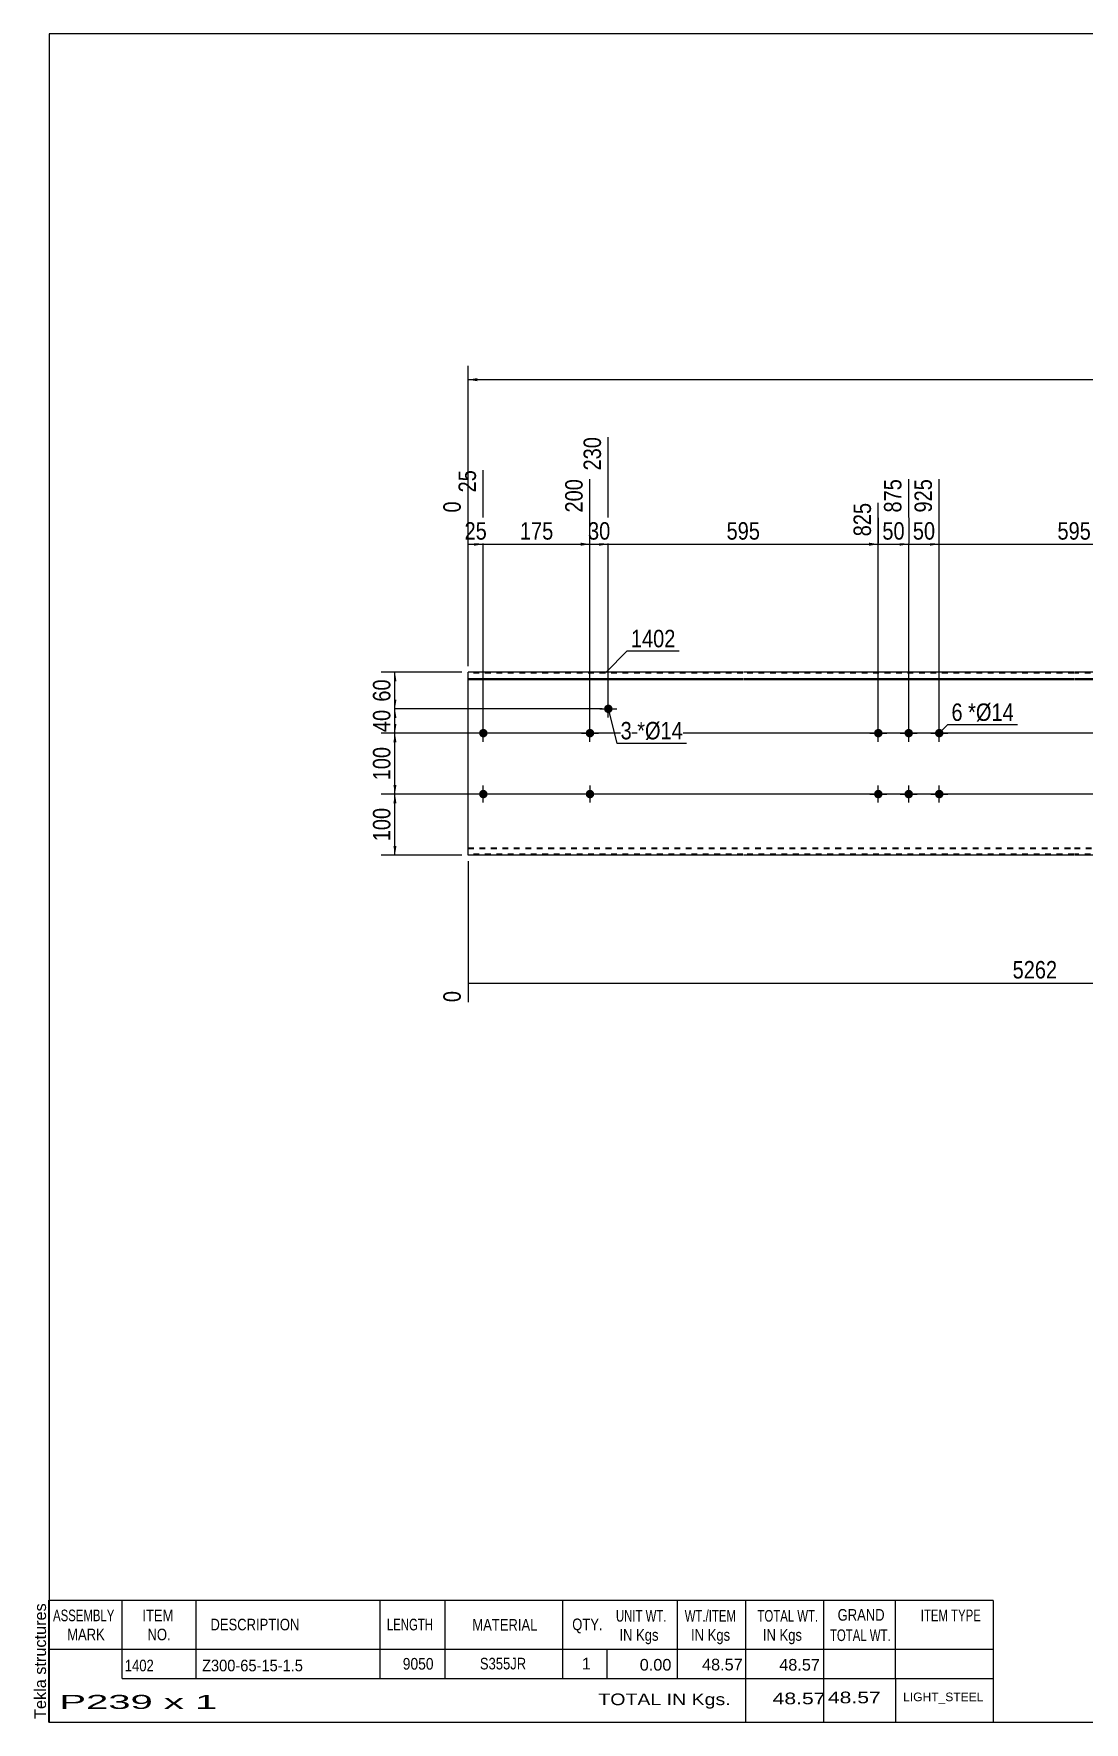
# Model space of a CAD drawing. Header units: millimetres. Extents: x -71 to 331, y -157 to 120.
# Drawn here: x -71.3 to 101.1, y -157.3 to 119.8 of the extents above; entities that cross this region are included whole.
import ezdxf

# ---------------------------------------------------------------- set-up
doc = ezdxf.new("R2010")
doc.units = ezdxf.units.MM
doc.linetypes.add('DXK_LINE_DOT1', pattern=[1.8814, 0.9407, -0.9407])
doc.styles.add('Arial', font='ARIAL.TTF', dxfattribs={"height": 0.2})
doc.styles.add('Arial Narrow', font='ARIALN.TTF', dxfattribs={"height": 0.2})

# ---------------------------------------------------------------- blocks, each defined once
blk = doc.blocks.new('Unknown-629092433-1875')
at = {"color": 5, "linetype": 'Continuous'}
for p, q in [((331.25, 119.75), (-68.75, 119.75)), ((-68.75, 119.75), (-68.75, -157.25)), ((331.25, -157.25), (331.25, 119.75)), ((-68.75, -157.25), (331.25, -157.25))]:
    blk.add_line(p, q, dxfattribs=at)
at = {"color": 174, "linetype": 'Continuous', "style": 'Arial'}
blk.add_text('Tekla structures', height=1.9102, rotation=90, dxfattribs=at).set_placement((-69.25, -156.75))
blk = doc.blocks.new('Bolt-629092433-1223 - 1203')
at = {"linetype": 'Continuous'}
blk.add_hatch(color=3, dxfattribs=at).paths.add_polyline_path([(20.7, -5, -1), (19.3, -5, -1)])
at = {"color": 3, "linetype": 'Continuous'}
for p, q in [((21.4, -5), (18.6, -5)), ((20, -3.6), (20, -6.4))]:
    blk.add_line(p, q, dxfattribs=at)
blk = doc.blocks.new('Part-629092433-1218 - 1203')
at = {"color": 2, "linetype": 'Continuous'}
for p, q in [((0, -15), (0, 15)), ((45.11, 15), (0, 15)), ((0, 13.94), (45.11, 13.94)), ((99.4, 15), (45.21, 15)), ((45.21, 13.94), (99.4, 13.94)), ((164.21, 15), (99.5, 15)), ((99.5, 13.94), (164.21, 13.94)), ((207.71, 15), (164.31, 15)), ((164.31, 13.94), (207.71, 13.94)), ((252.41, 15), (207.81, 15)), ((207.81, 13.94), (252.41, 13.94)), ((252.41, 15), (252.41, -15)), ((0, 13.83), (45.11, 13.83)), ((45.21, 13.83), (99.4, 13.83)), ((99.5, 13.83), (164.21, 13.83)), ((164.31, 13.83), (207.71, 13.83)), ((207.81, 13.83), (252.41, 13.83)), ((45.11, -15), (0, -15)), ((99.4, -15), (45.21, -15)), ((164.21, -15), (99.5, -15)), ((207.71, -15), (164.31, -15)), ((252.41, -15), (207.81, -15))]:
    blk.add_line(p, q, dxfattribs=at)
at = {"color": 7, "linetype": 'DXK_LINE_DOT1'}
for p, q in [((45.11, 14.85), (0, 14.85)), ((99.4, 14.85), (45.21, 14.85)), ((164.21, 14.85), (99.5, 14.85)), ((207.71, 14.85), (164.31, 14.85)), ((252.41, 14.85), (207.81, 14.85)), ((0, -13.83), (45.11, -13.83)), ((45.21, -13.83), (99.4, -13.83)), ((99.5, -13.83), (164.21, -13.83)), ((164.31, -13.83), (207.71, -13.83)), ((207.81, -13.83), (252.41, -13.83)), ((0, -13.94), (45.11, -13.94)), ((45.11, -14.85), (0, -14.85)), ((45.21, -13.94), (99.4, -13.94)), ((99.4, -14.85), (45.21, -14.85)), ((99.5, -13.94), (164.21, -13.94)), ((164.21, -14.85), (99.5, -14.85)), ((164.31, -13.94), (207.71, -13.94)), ((207.71, -14.85), (164.31, -14.85)), ((207.81, -13.94), (252.41, -13.94)), ((252.41, -14.85), (207.81, -14.85))]:
    blk.add_line(p, q, dxfattribs=at)
blk = doc.blocks.new('Bolt-629092433-1220 - 1203')
at = {"linetype": 'Continuous'}
for points in [[(66.61, 5, -1), (68.01, 5, -1)], [(71.61, 5, -1), (73.01, 5, -1)], [(76.61, 5, -1), (78.01, 5, -1)], [(66.61, -5, -1), (68.01, -5, -1)], [(71.61, -5, -1), (73.01, -5, -1)], [(76.61, -5, -1), (78.01, -5, -1)]]:
    blk.add_hatch(color=3, dxfattribs=at).paths.add_polyline_path(points)
at = {"color": 3, "linetype": 'Continuous'}
for p, q in [((67.31, 3.6), (67.31, 6.4)), ((72.31, 3.6), (72.31, 6.4)), ((77.31, 3.6), (77.31, 6.4)), ((65.91, 5), (68.71, 5)), ((70.91, 5), (73.71, 5)), ((75.91, 5), (78.71, 5)), ((65.91, -5), (68.71, -5)), ((67.31, -6.4), (67.31, -3.6)), ((70.91, -5), (73.71, -5)), ((72.31, -6.4), (72.31, -3.6)), ((75.91, -5), (78.71, -5)), ((77.31, -6.4), (77.31, -3.6))]:
    blk.add_line(p, q, dxfattribs=at)
blk = doc.blocks.new('Bolt-629092433-1221 - 1203')
at = {"linetype": 'Continuous'}
blk.add_hatch(color=3, dxfattribs=at).paths.add_polyline_path([(22.31, 8.99, -1), (23.71, 8.99, -1)])
at = {"color": 3, "linetype": 'Continuous'}
for p, q in [((21.61, 8.99), (24.41, 8.99)), ((23.01, 7.59), (23.01, 10.39))]:
    blk.add_line(p, q, dxfattribs=at)
blk = doc.blocks.new('Bolt-629092433-1222 - 1203')
at = {"linetype": 'Continuous'}
blk.add_hatch(color=3, dxfattribs=at).paths.add_polyline_path([(19.3, 5, -1), (20.7, 5, -1)])
at = {"color": 3, "linetype": 'Continuous'}
for p, q in [((20, 3.6), (20, 6.4)), ((18.6, 5), (21.4, 5))]:
    blk.add_line(p, q, dxfattribs=at)
blk = doc.blocks.new('Bolt-629092433-1227 - 1203')
at = {"linetype": 'Continuous'}
for points in [[(1.8, 5, -1), (3.2, 5, -1)], [(141.42, 5, -1), (142.82, 5, -1)]]:
    blk.add_hatch(color=3, dxfattribs=at).paths.add_polyline_path(points)
at = {"color": 3, "linetype": 'Continuous'}
for p, q in [((2.5, 3.6), (2.5, 6.4)), ((142.12, 3.6), (142.12, 6.4)), ((3.9, 5), (1.1, 5)), ((143.52, 5), (140.72, 5))]:
    blk.add_line(p, q, dxfattribs=at)
blk = doc.blocks.new('Bolt-629092433-1228 - 1203')
at = {"linetype": 'Continuous'}
for points in [[(1.8, -5, -1), (3.2, -5, -1)], [(141.42, -5, -1), (142.82, -5, -1)]]:
    blk.add_hatch(color=3, dxfattribs=at).paths.add_polyline_path(points)
at = {"color": 3, "linetype": 'Continuous'}
for p, q in [((3.9, -5), (1.1, -5)), ((2.5, -6.4), (2.5, -3.6)), ((143.52, -5), (140.72, -5)), ((142.12, -6.4), (142.12, -3.6))]:
    blk.add_line(p, q, dxfattribs=at)
blk = doc.blocks.new('StraightDimension-629092433-1328 - 1203')
at = {"linetype": 'Continuous'}
for points in [[(-12.25, 13.5), (-12, 15), (-11.75, 13.5)], [(-11.75, 10.49), (-12, 8.99), (-12.25, 10.49)]]:
    blk.add_hatch(color=7, dxfattribs=at).paths.add_polyline_path(points)
at = {"color": 7, "linetype": 'Continuous'}
for p, q in [((-1, 15), (-14.25, 15)), ((-12, 8.99), (-12, 15)), ((22.01, 8.99), (-14.25, 8.99))]:
    blk.add_line(p, q, dxfattribs=at)
at = {"color": 0}
blk.add_wipeout([(-12.15, 14.42), (-16.35, 14.42), (-16.35, 9.57), (-12.15, 9.57)], dxfattribs=at)
at = {"color": 3, "style": 'Arial Narrow'}
blk.add_text('60', height=2.863, rotation=90.0002, dxfattribs=at).set_placement((-12.75, 10.17))
blk = doc.blocks.new('StraightDimension-629092433-1312 - 1203')
at = {"linetype": 'Continuous'}
blk.add_hatch(color=7, dxfattribs=at).paths.add_polyline_path([(184.51, -35.75), (186.01, -36), (184.51, -36.25)])
at = {"color": 7, "linetype": 'Continuous'}
for p, q in [((186.01, -6), (186.01, -44.61)), ((0, -16), (0, -39.13)), ((0, -36), (186.01, -36))]:
    blk.add_line(p, q, dxfattribs=at)
at = {"color": 0}
blk.add_wipeout([(97.26, -35.85), (97.26, -31.65), (88.75, -31.65), (88.75, -35.85)], dxfattribs=at)
at = {"color": 0, "linetype": 'Continuous'}
for points in [[(-0.6, -36.7), (-4.8, -36.7), (-4.8, -39.73), (-0.6, -39.73)], [(185.41, -36.7), (181.21, -36.7), (181.21, -45.21), (185.41, -45.21)]]:
    blk.add_wipeout(points, dxfattribs=at)
at = {"color": 3, "style": 'Arial Narrow'}
blk.add_text('5262', height=2.863, dxfattribs=at).set_placement((89.35, -35.25))
at = {"color": 3, "linetype": 'Continuous', "style": 'Arial Narrow'}
for s, height, p in [('0', 2.86, (-1.2, -39.13)), ('5262', 2.863, (184.81, -44.61))]:
    blk.add_text(s, height=height, rotation=90.0002, dxfattribs=at).set_placement(p)
blk = doc.blocks.new('StraightDimension-629092433-1263 - 1203')
at = {"linetype": 'Continuous'}
blk.add_hatch(color=7, dxfattribs=at).paths.add_polyline_path([(75.81, 36.25), (77.31, 36), (75.81, 35.75)])
at = {"color": 7, "linetype": 'Continuous'}
for p, q in [((72.31, 6), (72.31, 46.68)), ((77.31, 6), (77.31, 46.68)), ((72.31, 36), (77.31, 36))]:
    blk.add_line(p, q, dxfattribs=at)
at = {"color": 0}
blk.add_wipeout([(77.24, 36.15), (77.24, 40.35), (72.38, 40.35), (72.38, 36.15)], dxfattribs=at)
at = {"color": 0, "linetype": 'Continuous'}
blk.add_wipeout([(76.71, 47.28), (72.51, 47.28), (72.51, 40.6), (76.71, 40.6)], dxfattribs=at)
at = {"color": 3, "linetype": 'Continuous', "style": 'Arial Narrow'}
blk.add_text('925', height=2.863, rotation=90.0002, dxfattribs=at).set_placement((76.11, 41.2))
at = {"color": 3, "style": 'Arial Narrow'}
blk.add_text('50', height=2.863, dxfattribs=at).set_placement((72.98, 36.75))
blk = doc.blocks.new('StraightDimension-629092433-1329 - 1203')
at = {"linetype": 'Continuous'}
for points in [[(-12.25, 7.49), (-12, 8.99), (-11.75, 7.49)], [(-11.75, 6.5), (-12, 5), (-12.25, 6.5)]]:
    blk.add_hatch(color=7, dxfattribs=at).paths.add_polyline_path(points)
at = {"color": 7, "linetype": 'Continuous'}
for p, q in [((22.01, 8.99), (-14.25, 8.99)), ((-12, 5), (-12, 8.99)), ((228.91, 5), (-14.25, 5))]:
    blk.add_line(p, q, dxfattribs=at)
at = {"color": 0}
blk.add_wipeout([(-12.15, 9.42), (-16.35, 9.42), (-16.35, 4.57), (-12.15, 4.57)], dxfattribs=at)
at = {"color": 3, "style": 'Arial Narrow'}
blk.add_text('40', height=2.863, rotation=90.0002, dxfattribs=at).set_placement((-12.75, 5.17))
blk = doc.blocks.new('StraightDimension-629092433-1330 - 1203')
at = {"linetype": 'Continuous'}
for points in [[(-12.25, 3.5), (-12, 5), (-11.75, 3.5)], [(-11.75, -3.5), (-12, -5), (-12.25, -3.5)]]:
    blk.add_hatch(color=7, dxfattribs=at).paths.add_polyline_path(points)
at = {"color": 7, "linetype": 'Continuous'}
for p, q in [((228.91, 5), (-14.25, 5)), ((-12, -5), (-12, 5)), ((228.91, -5), (-14.25, -5))]:
    blk.add_line(p, q, dxfattribs=at)
at = {"color": 0}
blk.add_wipeout([(-12.15, 3.34), (-16.35, 3.34), (-16.35, -3.34), (-12.15, -3.34)], dxfattribs=at)
at = {"color": 3, "style": 'Arial Narrow'}
blk.add_text('100', height=2.863, rotation=90.0002, dxfattribs=at).set_placement((-12.75, -2.74))
blk = doc.blocks.new('StraightDimension-629092433-1262 - 1203')
at = {"linetype": 'Continuous'}
blk.add_hatch(color=7, dxfattribs=at).paths.add_polyline_path([(120.1, 36.25), (121.6, 36), (120.1, 35.75)])
at = {"color": 7, "linetype": 'Continuous'}
for p, q in [((121.6, 9.99), (121.6, 48.51)), ((77.31, 6), (77.31, 46.68)), ((77.31, 36), (121.6, 36))]:
    blk.add_line(p, q, dxfattribs=at)
at = {"color": 0, "linetype": 'Continuous'}
blk.add_wipeout([(121, 49.11), (116.8, 49.11), (116.8, 40.6), (121, 40.6)], dxfattribs=at)
at = {"color": 0}
blk.add_wipeout([(102.8, 36.15), (102.8, 40.35), (96.11, 40.35), (96.11, 36.15)], dxfattribs=at)
at = {"color": 3, "linetype": 'Continuous', "style": 'Arial Narrow'}
blk.add_text('1520', height=2.863, rotation=90.0002, dxfattribs=at).set_placement((120.4, 41.2))
at = {"color": 3, "style": 'Arial Narrow'}
blk.add_text('595', height=2.863, dxfattribs=at).set_placement((96.71, 36.75))
blk = doc.blocks.new('StraightDimension-629092433-1264 - 1203')
at = {"linetype": 'Continuous'}
blk.add_hatch(color=7, dxfattribs=at).paths.add_polyline_path([(70.81, 36.25), (72.31, 36), (70.81, 35.75)])
at = {"color": 7, "linetype": 'Continuous'}
for p, q in [((72.31, 6), (72.31, 46.68)), ((67.31, 6), (67.31, 42.78)), ((67.31, 36), (72.31, 36))]:
    blk.add_line(p, q, dxfattribs=at)
at = {"color": 0}
blk.add_wipeout([(72.24, 36.15), (72.24, 40.35), (67.38, 40.35), (67.38, 36.15)], dxfattribs=at)
at = {"color": 0, "linetype": 'Continuous'}
blk.add_wipeout([(71.71, 47.28), (67.51, 47.28), (67.51, 40.6), (71.71, 40.6)], dxfattribs=at)
at = {"color": 3, "linetype": 'Continuous', "style": 'Arial Narrow'}
blk.add_text('875', height=2.863, rotation=90.0002, dxfattribs=at).set_placement((71.11, 41.2))
at = {"color": 3, "style": 'Arial Narrow'}
blk.add_text('50', height=2.863, dxfattribs=at).set_placement((67.98, 36.75))
blk = doc.blocks.new('StraightDimension-629092433-1265 - 1203')
at = {"linetype": 'Continuous'}
blk.add_hatch(color=7, dxfattribs=at).paths.add_polyline_path([(65.81, 36.25), (67.31, 36), (65.81, 35.75)])
at = {"color": 7, "linetype": 'Continuous'}
for p, q in [((23.01, 9.99), (23.01, 53.58)), ((67.31, 6), (67.31, 42.78)), ((23.01, 36), (67.31, 36))]:
    blk.add_line(p, q, dxfattribs=at)
at = {"color": 0, "linetype": 'Continuous'}
blk.add_wipeout([(66.71, 43.38), (62.51, 43.38), (62.51, 36.7), (66.71, 36.7)], dxfattribs=at)
at = {"color": 0}
blk.add_wipeout([(48.5, 36.15), (48.5, 40.35), (41.82, 40.35), (41.82, 36.15)], dxfattribs=at)
at = {"color": 3, "linetype": 'Continuous', "style": 'Arial Narrow'}
blk.add_text('825', height=2.863, rotation=90.0002, dxfattribs=at).set_placement((66.11, 37.3))
at = {"color": 3, "style": 'Arial Narrow'}
blk.add_text('595', height=2.863, dxfattribs=at).set_placement((42.42, 36.75))
blk = doc.blocks.new('StraightDimension-629092433-1266 - 1203')
at = {"linetype": 'Continuous'}
blk.add_hatch(color=7, dxfattribs=at).paths.add_polyline_path([(21.51, 36.25), (23.01, 36), (21.51, 35.75)])
at = {"color": 7, "linetype": 'Continuous'}
for p, q in [((23.01, 9.99), (23.01, 53.58)), ((20, 6), (20, 46.68)), ((20, 36), (23.01, 36))]:
    blk.add_line(p, q, dxfattribs=at)
at = {"color": 0, "linetype": 'Continuous'}
blk.add_wipeout([(22.41, 54.18), (18.21, 54.18), (18.21, 47.5), (22.41, 47.5)], dxfattribs=at)
at = {"color": 0}
blk.add_wipeout([(23.94, 36.15), (23.94, 40.35), (19.08, 40.35), (19.08, 36.15)], dxfattribs=at)
at = {"color": 3, "linetype": 'Continuous', "style": 'Arial Narrow'}
blk.add_text('230', height=2.863, rotation=90.0002, dxfattribs=at).set_placement((21.81, 48.1))
at = {"color": 3, "style": 'Arial Narrow'}
blk.add_text('30', height=2.863, dxfattribs=at).set_placement((19.68, 36.75))
blk = doc.blocks.new('StraightDimension-629092433-1267 - 1203')
at = {"linetype": 'Continuous'}
blk.add_hatch(color=7, dxfattribs=at).paths.add_polyline_path([(18.5, 36.25), (20, 36), (18.5, 35.75)])
at = {"color": 7, "linetype": 'Continuous'}
for p, q in [((2.5, 6), (2.5, 48.16)), ((20, 6), (20, 46.68)), ((2.5, 36), (20, 36))]:
    blk.add_line(p, q, dxfattribs=at)
at = {"color": 0}
blk.add_wipeout([(14.59, 36.15), (14.59, 40.35), (7.91, 40.35), (7.91, 36.15)], dxfattribs=at)
at = {"color": 0, "linetype": 'Continuous'}
blk.add_wipeout([(19.4, 47.28), (15.2, 47.28), (15.2, 40.6), (19.4, 40.6)], dxfattribs=at)
at = {"color": 3, "linetype": 'Continuous', "style": 'Arial Narrow'}
blk.add_text('200', height=2.863, rotation=90.0002, dxfattribs=at).set_placement((18.8, 41.2))
at = {"color": 3, "style": 'Arial Narrow'}
blk.add_text('175', height=2.863, dxfattribs=at).set_placement((8.51, 36.75))
blk = doc.blocks.new('StraightDimension-629092433-1331 - 1203')
at = {"linetype": 'Continuous'}
for points in [[(-12.25, -6.5), (-12, -5), (-11.75, -6.5)], [(-11.75, -13.5), (-12, -15), (-12.25, -13.5)]]:
    blk.add_hatch(color=7, dxfattribs=at).paths.add_polyline_path(points)
at = {"color": 7, "linetype": 'Continuous'}
for p, q in [((228.91, -5), (-14.25, -5)), ((-12, -15), (-12, -5)), ((-1, -15), (-14.25, -15))]:
    blk.add_line(p, q, dxfattribs=at)
at = {"color": 0}
blk.add_wipeout([(-12.15, -6.66), (-16.35, -6.66), (-16.35, -13.34), (-12.15, -13.34)], dxfattribs=at)
at = {"color": 3, "style": 'Arial Narrow'}
blk.add_text('100', height=2.863, rotation=90.0002, dxfattribs=at).set_placement((-12.75, -12.74))
blk = doc.blocks.new('StraightDimension-629092433-1268 - 1203')
at = {"linetype": 'Continuous'}
blk.add_hatch(color=7, dxfattribs=at).paths.add_polyline_path([(1, 36.25), (2.5, 36), (1, 35.75)])
at = {"color": 7, "linetype": 'Continuous'}
for p, q in [((2.5, 6), (2.5, 48.16)), ((0, 16), (0, 43.03)), ((0, 36), (2.5, 36))]:
    blk.add_line(p, q, dxfattribs=at)
at = {"color": 0, "linetype": 'Continuous'}
blk.add_wipeout([(1.9, 48.76), (-2.3, 48.76), (-2.3, 43.9), (1.9, 43.9)], dxfattribs=at)
at = {"color": 0}
blk.add_wipeout([(3.68, 36.15), (3.68, 40.35), (-1.18, 40.35), (-1.18, 36.15)], dxfattribs=at)
at = {"color": 0, "linetype": 'Continuous'}
blk.add_wipeout([(-0.6, 43.63), (-4.8, 43.63), (-4.8, 40.6), (-0.6, 40.6)], dxfattribs=at)
at = {"color": 3, "linetype": 'Continuous', "style": 'Arial Narrow'}
for s, height, p in [('25', 2.863, (1.3, 44.5)), ('0', 2.86, (-1.2, 41.2))]:
    blk.add_text(s, height=height, rotation=90.0002, dxfattribs=at).set_placement(p)
at = {"color": 3, "style": 'Arial Narrow'}
blk.add_text('25', height=2.863, dxfattribs=at).set_placement((-0.58, 36.75))
blk = doc.blocks.new('StraightDimension-629092433-1364 - 1203')
at = {"linetype": 'Continuous'}
for points in [[(1.5, 62.75), (0, 63), (1.5, 63.25)], [(250.91, 63.25), (252.41, 63), (250.91, 62.75)]]:
    blk.add_hatch(color=7, dxfattribs=at).paths.add_polyline_path(points)
at = {"color": 7, "linetype": 'Continuous'}
for p, q in [((0, 16), (0, 65.25)), ((252.41, 16), (252.41, 65.25)), ((0, 63), (252.41, 63))]:
    blk.add_line(p, q, dxfattribs=at)
at = {"color": 0}
blk.add_wipeout([(130.46, 63.15), (130.46, 67.35), (121.95, 67.35), (121.95, 63.15)], dxfattribs=at)
at = {"color": 3, "style": 'Arial Narrow'}
blk.add_text('9050', height=2.863, dxfattribs=at).set_placement((122.55, 63.75))
blk = doc.blocks.new('CBS_BOM-629092433-1925')
at = {"color": 7, "linetype": 'Continuous'}
for p, q in [((-68.78, -145.28), (-68.78, -137.28)), ((-68.78, -137.28), (86.14, -137.28)), ((-56.78, -145.28), (-56.78, -137.28)), ((-44.59, -145.28), (-44.59, -137.28)), ((-14.43, -145.28), (-14.43, -137.28)), ((-3.75, -145.28), (-3.75, -137.28)), ((15.57, -145.28), (15.57, -137.28)), ((34.37, -145.28), (34.37, -137.28)), ((45.58, -145.28), (45.58, -137.28)), ((58.37, -145.28), (58.37, -137.28)), ((70.12, -145.28), (70.12, -137.28)), ((86.14, -137.29), (86.14, -145.27)), ((-68.78, -145.28), (86.14, -145.28)), ((-68.78, -150.08), (-68.78, -145.28)), ((-56.78, -150.08), (-56.78, -145.28)), ((-44.59, -150.08), (-44.59, -145.28)), ((-14.43, -150.08), (-14.43, -145.28)), ((-3.75, -150.08), (-3.75, -145.28)), ((15.57, -150.08), (15.57, -145.28)), ((22.83, -150.08), (22.83, -145.28)), ((34.37, -150.08), (34.37, -145.28)), ((45.58, -150.08), (45.58, -145.28)), ((58.37, -150.08), (58.37, -145.28)), ((70.14, -150.08), (70.14, -145.28)), ((86.14, -145.28), (86.14, -150.08)), ((-68.78, -157.28), (-68.78, -150.1)), ((-56.78, -150.08), (86.14, -150.08)), ((45.58, -157.28), (45.58, -150.1)), ((58.37, -157.28), (58.37, -150.1)), ((70.18, -157.28), (70.18, -150.1)), ((86.14, -150.08), (86.14, -157.28)), ((-68.78, -157.28), (86.14, -157.28))]:
    blk.add_line(p, q, dxfattribs=at)
at = {"color": 3, "linetype": 'Continuous', "style": 'Arial'}
for s, height, width, p in [('ASSEMBLY', 1.91, 0.7, (-68.1, -140.71)), ('ITEM', 1.91, 0.8, (-53.45, -140.71)), ('DESCRIPTION', 1.9102, 0.8, (-42.27, -142.21)), ('LENGTH', 1.91, 0.7, (-13.32, -142.21)), ('MATERIAL', 1.91, 0.8, (0.7, -142.26)), ('QTY.', 1.91, 0.8, (17.09, -142.18)), ('UNIT WT.', 1.91, 0.7, (24.26, -140.78)), ('WT./ITEM', 1.91, 0.7, (35.55, -140.78)), ('TOTAL WT.', 1.91, 0.7, (47.49, -140.78)), ('GRAND', 1.91, 0.8, (60.64, -140.62)), ('ITEM TYPE', 1.91, 0.7, (74.28, -140.7)), ('MARK', 1.91, 0.8, (-65.78, -143.84)), ('NO.', 1.91, 0.8, (-52.6, -143.84)), ('IN Kgs', 1.91, 0.8, (24.84, -143.92)), ('IN Kgs', 1.91, 0.8, (36.59, -143.92)), ('IN Kgs', 1.91, 0.8, (48.38, -143.92)), ('TOTAL WT.', 1.91, 0.7, (59.38, -143.96))]:
    blk.add_text(s, height=height, dxfattribs=dict(at, width=width)).set_placement(p)
at = {"color": 7, "linetype": 'Continuous', "style": 'Arial'}
for s, height, width, p in [('9050', 1.91, 0.85, (-10.71, -148.65)), ('S355JR', 1.91, 0.8, (1.94, -148.62)), ('1402', 1.91, 0.8, (-56.32, -148.93)), ('Z300-65-15-1.5', 1.9102, 0.9, (-43.65, -148.93))]:
    blk.add_text(s, height=height, dxfattribs=dict(at, width=width)).set_placement(p)
for s, p in [('1', (18.66, -148.62)), ('0.00', (28.17, -148.81)), ('48.57', (38.39, -148.78)), ('48.57', (51.06, -148.81))]:
    blk.add_text(s, height=1.91, dxfattribs=at).set_placement(p)
at = {"color": 6, "linetype": 'Continuous', "style": 'Arial'}
for s, height, width, p in [('48.57', 1.91, 1.3, (59.04, -154.17)), ('P239 x 1', 2.292, 2.05, (-67.06, -155.09)), ('TOTAL IN Kgs.', 1.9102, 1.2, (21.38, -154.48)), ('48.57', 1.91, 1.3, (49.97, -154.33))]:
    blk.add_text(s, height=height, dxfattribs=dict(at, width=width)).set_placement(p)
blk.add_text('LIGHT_STEEL', height=1.4135, dxfattribs=at).set_placement((71.39, -153.83))
blk = doc.blocks.new('Mark-629092433-1367 - 1203')
at = {"color": 0}
blk.add_wipeout([(34.03, 19.09), (34.03, 22.09), (26.72, 22.09), (26.72, 19.09)], dxfattribs=at)
blk.add_wipeout([(34.03, 19.09), (34.03, 22.09), (26.72, 22.09), (26.72, 19.09)], dxfattribs=at)
at = {"color": 7, "linetype": 'Continuous'}
for p, q in [((22.58, 14.95), (26.12, 18.49)), ((26.12, 18.49), (34.63, 18.49))]:
    blk.add_line(p, q, dxfattribs=at)
at = {"color": 3, "style": 'Arial Narrow'}
blk.add_text('1402', height=2.863, dxfattribs=at).set_placement((26.72, 19.09))
blk = doc.blocks.new('MarkSet-629092433-1376 - 1203')
at = {"color": 0}
blk.add_wipeout([(26.86, 3.98), (26.86, 6.98), (25.03, 6.98), (25.03, 3.98)], dxfattribs=at)
blk.add_wipeout([(26.86, 3.98), (26.86, 6.98), (25.03, 6.98), (25.03, 3.98)], dxfattribs=at)
at = {"color": 7, "linetype": 'Continuous'}
blk.add_line((23.01, 8.99), (24.43, 3.38), dxfattribs=at)
at = {"color": 0}
blk.add_wipeout([(29.03, 3.98), (29.03, 6.98), (27.76, 6.98), (27.76, 3.98)], dxfattribs=at)
blk.add_wipeout([(29.03, 3.98), (29.03, 6.98), (27.76, 6.98), (27.76, 3.98)], dxfattribs=at)
at = {"color": 3, "style": 'Arial Narrow'}
blk.add_text('3', height=2.86, dxfattribs=at).set_placement((25.03, 3.98))
at = {"color": 0}
blk.add_wipeout([(35.25, 3.98), (35.25, 6.98), (29.03, 6.98), (29.03, 3.98)], dxfattribs=at)
blk.add_wipeout([(35.25, 3.98), (35.25, 6.98), (29.03, 6.98), (29.03, 3.98)], dxfattribs=at)
at = {"color": 7, "linetype": 'Continuous'}
blk.add_line((24.43, 3.38), (35.85, 3.38), dxfattribs=at)
at = {"color": 3, "style": 'Arial Narrow'}
for s, height, p in [('*', 2.86, (27.76, 3.98)), ('Ø14', 2.863, (29.03, 3.98))]:
    blk.add_text(s, height=height, dxfattribs=at).set_placement(p)
blk = doc.blocks.new('Mark-629092433-1393 - 1203')
at = {"color": 0}
blk.add_wipeout([(81.15, 7.01), (81.15, 10.01), (79.32, 10.01), (79.32, 7.01)], dxfattribs=at)
blk.add_wipeout([(81.15, 7.01), (81.15, 10.01), (79.32, 10.01), (79.32, 7.01)], dxfattribs=at)
at = {"color": 7, "linetype": 'Continuous'}
blk.add_line((77.31, 5), (78.72, 6.41), dxfattribs=at)
at = {"color": 0}
blk.add_wipeout([(83.33, 7.01), (83.33, 10.01), (82.05, 10.01), (82.05, 7.01)], dxfattribs=at)
blk.add_wipeout([(83.33, 7.01), (83.33, 10.01), (82.05, 10.01), (82.05, 7.01)], dxfattribs=at)
at = {"color": 3, "style": 'Arial Narrow'}
blk.add_text('6', height=2.86, dxfattribs=at).set_placement((79.32, 7.01))
at = {"color": 0}
blk.add_wipeout([(89.54, 7.01), (89.54, 10.01), (83.33, 10.01), (83.33, 7.01)], dxfattribs=at)
blk.add_wipeout([(89.54, 7.01), (89.54, 10.01), (83.33, 10.01), (83.33, 7.01)], dxfattribs=at)
at = {"color": 7, "linetype": 'Continuous'}
blk.add_line((78.72, 6.41), (90.14, 6.41), dxfattribs=at)
at = {"color": 3, "style": 'Arial Narrow'}
for s, height, p in [('*', 2.86, (82.05, 7.01)), ('Ø14', 2.863, (83.33, 7.01))]:
    blk.add_text(s, height=height, dxfattribs=at).set_placement(p)

msp = doc.modelspace()

# ---------------------------------------------------------------- block references
for name in ['Unknown-629092433-1875', 'Part-629092433-1218 - 1203', 'Bolt-629092433-1221 - 1203', 'Bolt-629092433-1227 - 1203', 'Bolt-629092433-1222 - 1203', 'Bolt-629092433-1220 - 1203', 'Bolt-629092433-1228 - 1203', 'Bolt-629092433-1223 - 1203', 'CBS_BOM-629092433-1925']:
    msp.add_blockref(name, (0, 0))

# ---------------------------------------------------------------- next in the draw order: block references
for name in ['StraightDimension-629092433-1263 - 1203', 'StraightDimension-629092433-1328 - 1203', 'StraightDimension-629092433-1312 - 1203']:
    msp.add_blockref(name, (0, 0))

# ---------------------------------------------------------------- next in the draw order: block references
msp.add_blockref('StraightDimension-629092433-1329 - 1203', (0, 0))

# ---------------------------------------------------------------- next in the draw order: block references
msp.add_blockref('StraightDimension-629092433-1330 - 1203', (0, 0))

# ---------------------------------------------------------------- next in the draw order: block references
for name in ['StraightDimension-629092433-1264 - 1203', 'StraightDimension-629092433-1262 - 1203', 'StraightDimension-629092433-1331 - 1203']:
    msp.add_blockref(name, (0, 0))

# ---------------------------------------------------------------- next in the draw order: block references
for name in ['StraightDimension-629092433-1265 - 1203', 'Mark-629092433-1393 - 1203']:
    msp.add_blockref(name, (0, 0))

# ---------------------------------------------------------------- next in the draw order: block references
msp.add_blockref('StraightDimension-629092433-1266 - 1203', (0, 0))

# ---------------------------------------------------------------- next in the draw order: block references
for name in ['StraightDimension-629092433-1267 - 1203', 'MarkSet-629092433-1376 - 1203']:
    msp.add_blockref(name, (0, 0))

# ---------------------------------------------------------------- next in the draw order: block references
msp.add_blockref('StraightDimension-629092433-1268 - 1203', (0, 0))

# ---------------------------------------------------------------- next in the draw order: block references
msp.add_blockref('StraightDimension-629092433-1364 - 1203', (0, 0))

# ---------------------------------------------------------------- next in the draw order: block references
msp.add_blockref('Mark-629092433-1367 - 1203', (0, 0))

doc.saveas('drawing.dxf')
